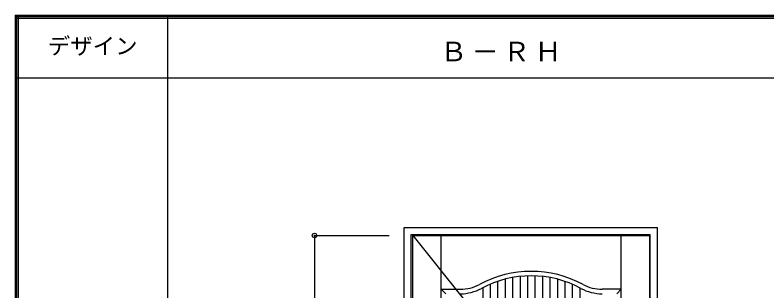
# Model space of a CAD drawing. Units: millimetres, scale not verified. Extents: x -6000 to 5700, y -4307 to 4260.
# Drawn here: x -6000 to -3483, y 3252 to 4175 of the extents above; entities that cross this region are included whole.
import ezdxf
from ezdxf.enums import TextEntityAlignment as Align

# ---------------------------------------------------------------- set-up
doc = ezdxf.new("R2010")
doc.units = ezdxf.units.MM
doc.header["$LTSCALE"] = 30
doc.header["$PDMODE"] = 32
doc.header["$PDSIZE"] = 15
doc.linetypes.add('CHAIN2', pattern=[12, 9, -1, 1, -1])
for name, color, linetype in [('0-2_扉', 7, 'Continuous'), ('0-4_枠', 3, 'Continuous'), ('0-7', 7, 'CHAIN2'), ('0-A_文字', 7, 'Continuous'), ('0-B_寸法', 7, 'Continuous'), ('0-C_ハッチ', 4, 'Continuous'), ('F-1_枠', 6, 'Continuous'), ('F-A_文字', 7, 'Continuous')]:
    doc.layers.add(name, color=color, linetype=linetype)
doc.styles.add('ＭＳ ゴシック', font='')
doc.styles.get('ＭＳ ゴシック').set_extended_font_data('MS Gothic')

msp = doc.modelspace()

# ---------------------------------------------------------------- linework, layer by layer
at = {"layer": '0-2_扉'}
for p, q in [((-4668.4, 1443), (-4668.4, 3438)), ((-4668.4, 3438), (-3875.4, 3438)), ((-4573.4, 2404.98), (-4573.4, 3438)), ((-3970.4, 1443), (-3970.4, 3438)), ((-3875.4, 1443), (-3875.4, 3438)), ((-4558.4, 3243), (-4573.4, 3258)), ((-4573.4, 3258), (-4509.39, 3258)), ((-3970.4, 3258), (-4034.41, 3258)), ((-3985.4, 3243), (-3970.4, 3258))]:
    msp.add_line(p, q, dxfattribs=at)
for centre, radius, start, end in [((-4271.9, 2953), 365, 61.6423, 118.3577), ((-4271.9, 2953), 350, 61.6423, 118.3577), ((-4509.39, 3393), 135, 270, 298.3577), ((-4034.41, 3393), 135, 241.6423, 270), ((-4509.39, 3393), 150, 270, 298.3577), ((-4034.41, 3393), 150, 241.6423, 270)]:
    msp.add_arc(centre, radius, start, end, dxfattribs=at)
at = {"layer": '0-4_枠'}
for p, q in [((-4697.4, 3465), (-3849.4, 3465)), ((-4697.4, 1418), (-4697.4, 3465)), ((-3849.4, 1418), (-3849.4, 3465)), ((-4673.4, 3441), (-3873.4, 3441)), ((-4673.4, 1418), (-4673.4, 3441)), ((-3873.4, 1418), (-3873.4, 3441))]:
    msp.add_line(p, q, dxfattribs=at)
at = {"layer": '0-7'}
msp.add_line((-4668.4, 3438), (-3875.4, 2440.5), dxfattribs=at)
at = {"layer": '0-B_寸法', "color": 4}
for q in [(-4747.4, 3438), (-4997.4, 1443)]:
    msp.add_line((-4997.4, 3438), q, dxfattribs=at)
at = {"layer": '0-B_寸法'}
msp.add_point((-4997.4, 3438), dxfattribs=at)
at = {"layer": '0-C_ハッチ'}
for p, q in [((-4333.4, 2258), (-4333.4, 3297.55)), ((-4308.4, 2258), (-4308.4, 3302.04)), ((-4283.4, 2258), (-4283.4, 3302.81)), ((-4258.4, 2258), (-4258.4, 3302.74)), ((-4233.4, 2258), (-4233.4, 3300.88)), ((-4408.4, 2258), (-4408.4, 3275.29)), ((-4383.4, 2258), (-4383.4, 3284.76)), ((-4358.4, 2258), (-4358.4, 3292.14)), ((-4208.4, 2258), (-4208.4, 3297.19)), ((-4183.4, 2258), (-4183.4, 3291.63)), ((-4158.4, 2258), (-4158.4, 3284.09)), ((-4133.4, 2258), (-4133.4, 3274.43)), ((-4433.4, 2258), (-4433.4, 3263.51)), ((-4108.4, 2258), (-4108.4, 3262.46))]:
    msp.add_line(p, q, dxfattribs=at)
at = {"layer": 'F-1_枠'}
for p, q in [((-6000, 4175), (5700, 4175)), ((-6000, 4175), (-6000, -4205)), ((-6000, 4170), (5700, 4170)), ((-6000, 4165), (5700, 4165)), ((-5995, 4175), (-5995, -4205)), ((-5990, 4175), (-5990, -4205)), ((-5490, 4175), (-5490, -3790)), ((-6000, 3965), (5700, 3965))]:
    msp.add_line(p, q, dxfattribs=at)

# ---------------------------------------------------------------- texts
at = {"layer": '0-A_文字', "insert": (-4576.7, 4020), "char_height": 65.98, "attachment_point": 7, "style": 'ＭＳ ゴシック'}
msp.add_mtext('\\T1.17;Ｂ－ＲＨ', dxfattribs=at)
at = {"layer": 'F-A_文字', "style": 'ＭＳ ゴシック'}
msp.add_text('デザイン', height=54.99, dxfattribs=at).set_placement((-5890, 4027.5), align=Align.BOTTOM_LEFT)

doc.saveas('drawing.dxf')
